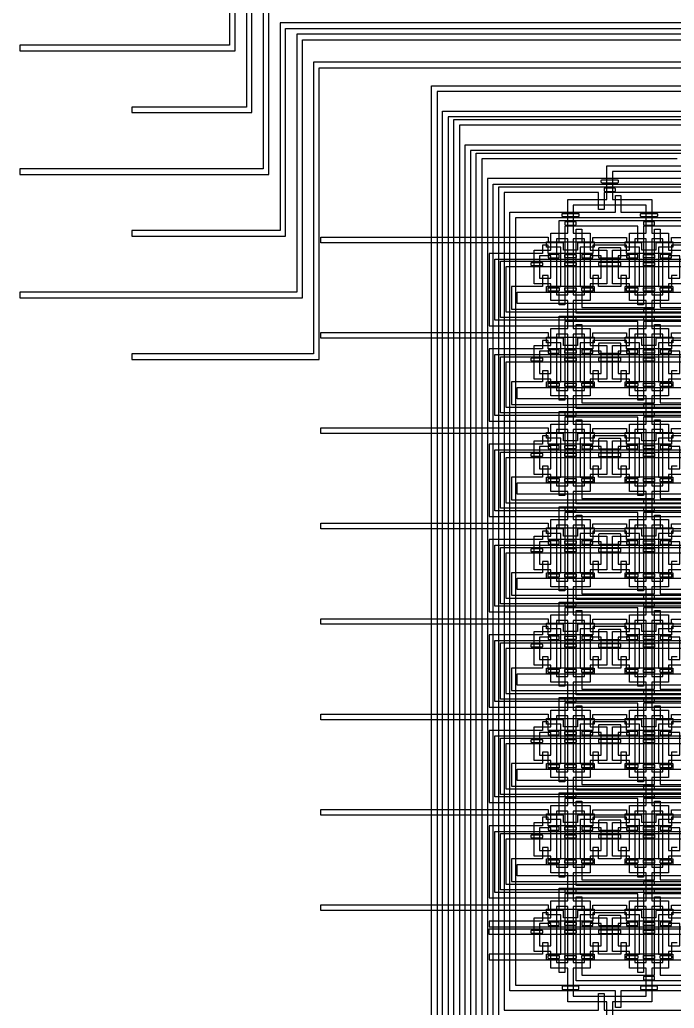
# Model space of a CAD drawing. Extents: x 0 to 194465, y -118660 to 40475.
# Drawn here: x 9591 to 21262, y 9110 to 26728 of the extents above; entities that cross this region are included whole.
import ezdxf

# ---------------------------------------------------------------- set-up
doc = ezdxf.new("R2010")
doc.units = 13
for name, color, linetype in [('Control 1 - Push up', 6, 'Continuous'), ('Control 2 - Push down', 1, 'Continuous'), ('Flow', 5, 'Continuous')]:
    doc.layers.add(name, color=color, linetype=linetype)

msp = doc.modelspace()

# ---------------------------------------------------------------- linework, layer by layer
at = {"layer": 'Control 1 - Push up'}
for points in [[(22087, 22753), (20937, 22753), (20937, 22623), (20687, 22623), (20687, 22753), (19537, 22753), (19537, 22623), (19287, 22623), (19287, 22753), (14962, 22753), (14962, 22853), (19012, 22853), (19012, 22773), (19812, 22773), (19812, 22846), (20412, 22846), (20412, 22773), (21212, 22773), (21212, 22846), (21812, 22846)], [(21812, 22713), (21212, 22713), (21212, 22563), (20412, 22563), (20412, 22713), (19812, 22713), (19812, 22563), (19012, 22563), (19012, 22713), (18912, 22713), (18912, 22563), (17962, 22563), (17962, 21276), (41462, 21276)], [(41562, 21376), (18062, 21376), (18062, 22463), (41862, 22463)], [(41662, 21421), (18162, 21421), (18162, 22423), (41762, 22423)], [(41662, 22323), (18262, 22323), (18262, 21521), (41762, 21521)], [(21312, 22173), (21212, 22173), (21212, 21973), (20412, 21973), (20412, 22173), (20312, 22173), (20312, 21973), (19912, 21973), (19912, 22173), (19812, 22173), (19812, 21973), (19012, 21973), (19012, 22173), (18912, 22173), (18912, 21973), (18362, 21973), (18362, 21571), (41862, 21571)], [(41962, 21671), (18462, 21671), (18462, 21873), (41262, 21873)], [(22087, 21053), (20937, 21053), (20937, 20923), (20687, 20923), (20687, 21053), (19537, 21053), (19537, 20923), (19287, 20923), (19287, 21053), (14962, 21053), (14962, 21153), (19012, 21153), (19012, 21073), (19812, 21073), (19812, 21146), (20412, 21146), (20412, 21073), (21212, 21073), (21212, 21146), (21812, 21146)], [(21812, 21013), (21212, 21013), (21212, 20863), (20412, 20863), (20412, 21013), (19812, 21013), (19812, 20863), (19012, 20863), (19012, 21013), (18912, 21013), (18912, 20863), (17962, 20863), (17962, 19576), (41462, 19576)], [(41562, 19676), (18062, 19676), (18062, 20763), (41562, 20763)], [(41662, 19721), (18162, 19721), (18162, 20723), (41662, 20723)], [(41762, 20623), (18262, 20623), (18262, 19821), (41762, 19821)], [(21312, 20473), (21212, 20473), (21212, 20273), (20412, 20273), (20412, 20473), (20312, 20473), (20312, 20273), (19912, 20273), (19912, 20473), (19812, 20473), (19812, 20273), (19012, 20273), (19012, 20473), (18912, 20473), (18912, 20273), (18362, 20273), (18362, 19871), (41862, 19871)], [(41962, 19971), (18462, 19971), (18462, 20173), (41962, 20173)], [(22087, 19353), (20937, 19353), (20937, 19223), (20687, 19223), (20687, 19353), (19537, 19353), (19537, 19223), (19287, 19223), (19287, 19353), (14962, 19353), (14962, 19453), (19012, 19453), (19012, 19373), (19812, 19373), (19812, 19446), (20412, 19446), (20412, 19373), (21212, 19373), (21212, 19446), (21812, 19446)], [(21812, 19313), (21212, 19313), (21212, 19163), (20412, 19163), (20412, 19313), (19812, 19313), (19812, 19163), (19012, 19163), (19012, 19313), (18912, 19313), (18912, 19163), (17962, 19163), (17962, 17876), (41462, 17876)], [(41562, 17976), (18062, 17976), (18062, 19063), (41562, 19063)], [(41662, 18021), (18162, 18021), (18162, 19023), (41662, 19023)], [(41762, 18923), (18262, 18923), (18262, 18121), (41762, 18121)], [(21312, 18773), (21212, 18773), (21212, 18573), (20412, 18573), (20412, 18773), (20312, 18773), (20312, 18573), (19912, 18573), (19912, 18773), (19812, 18773), (19812, 18573), (19012, 18573), (19012, 18773), (18912, 18773), (18912, 18573), (18362, 18573), (18362, 18171), (41862, 18171)], [(41962, 18271), (18462, 18271), (18462, 18473), (41962, 18473)], [(22087, 17653), (20937, 17653), (20937, 17523), (20687, 17523), (20687, 17653), (19537, 17653), (19537, 17523), (19287, 17523), (19287, 17653), (14962, 17653), (14962, 17753), (19012, 17753), (19012, 17673), (19812, 17673), (19812, 17746), (20412, 17746), (20412, 17673), (21212, 17673), (21212, 17746), (21812, 17746)], [(21812, 17613), (21212, 17613), (21212, 17463), (20412, 17463), (20412, 17613), (19812, 17613), (19812, 17463), (19012, 17463), (19012, 17613), (18912, 17613), (18912, 17463), (17962, 17463), (17962, 16176), (41462, 16176)], [(41562, 16276), (18062, 16276), (18062, 17363), (41562, 17363)], [(41662, 16321), (18162, 16321), (18162, 17323), (41662, 17323)], [(41762, 17223), (18262, 17223), (18262, 16421), (41762, 16421)], [(21312, 17073), (21212, 17073), (21212, 16873), (20412, 16873), (20412, 17073), (20312, 17073), (20312, 16873), (19912, 16873), (19912, 17073), (19812, 17073), (19812, 16873), (19012, 16873), (19012, 17073), (18912, 17073), (18912, 16873), (18362, 16873), (18362, 16471), (41862, 16471)], [(41962, 16571), (18462, 16571), (18462, 16773), (41962, 16773)], [(22087, 15953), (20937, 15953), (20937, 15823), (20687, 15823), (20687, 15953), (19537, 15953), (19537, 15823), (19287, 15823), (19287, 15953), (14962, 15953), (14962, 16053), (19012, 16053), (19012, 15973), (19812, 15973), (19812, 16046), (20412, 16046), (20412, 15973), (21212, 15973), (21212, 16046), (21812, 16046)], [(21812, 15913), (21212, 15913), (21212, 15763), (20412, 15763), (20412, 15913), (19812, 15913), (19812, 15763), (19012, 15763), (19012, 15913), (18912, 15913), (18912, 15763), (17962, 15763), (17962, 14476), (41462, 14476)], [(41562, 14576), (18062, 14576), (18062, 15663), (41562, 15663)], [(41662, 14621), (18162, 14621), (18162, 15623), (41662, 15623)], [(41762, 15523), (18262, 15523), (18262, 14721), (41762, 14721)], [(21312, 15373), (21212, 15373), (21212, 15173), (20412, 15173), (20412, 15373), (20312, 15373), (20312, 15173), (19912, 15173), (19912, 15373), (19812, 15373), (19812, 15173), (19012, 15173), (19012, 15373), (18912, 15373), (18912, 15173), (18362, 15173), (18362, 14771), (41862, 14771)], [(41962, 14871), (18462, 14871), (18462, 15073), (41962, 15073)], [(22087, 14253), (20937, 14253), (20937, 14123), (20687, 14123), (20687, 14253), (19537, 14253), (19537, 14123), (19287, 14123), (19287, 14253), (14962, 14253), (14962, 14353), (19012, 14353), (19012, 14273), (19812, 14273), (19812, 14346), (20412, 14346), (20412, 14273), (21212, 14273), (21212, 14346), (21812, 14346)], [(21812, 14213), (21212, 14213), (21212, 14063), (20412, 14063), (20412, 14213), (19812, 14213), (19812, 14063), (19012, 14063), (19012, 14213), (18912, 14213), (18912, 14063), (17962, 14063), (17962, 12776), (41462, 12776)], [(41562, 12876), (18062, 12876), (18062, 13963), (41562, 13963)], [(41662, 12921), (18162, 12921), (18162, 13923), (41662, 13923)], [(41762, 13823), (18262, 13823), (18262, 13021), (41762, 13021)], [(21312, 13673), (21212, 13673), (21212, 13473), (20412, 13473), (20412, 13673), (20312, 13673), (20312, 13473), (19912, 13473), (19912, 13673), (19812, 13673), (19812, 13473), (19012, 13473), (19012, 13673), (18912, 13673), (18912, 13473), (18362, 13473), (18362, 13071), (41862, 13071)], [(41962, 13171), (18462, 13171), (18462, 13373), (41962, 13373)], [(22087, 12553), (20937, 12553), (20937, 12423), (20687, 12423), (20687, 12553), (19537, 12553), (19537, 12423), (19287, 12423), (19287, 12553), (14962, 12553), (14962, 12653), (19012, 12653), (19012, 12573), (19812, 12573), (19812, 12646), (20412, 12646), (20412, 12573), (21212, 12573), (21212, 12646), (21812, 12646)], [(21812, 12513), (21212, 12513), (21212, 12363), (20412, 12363), (20412, 12513), (19812, 12513), (19812, 12363), (19012, 12363), (19012, 12513), (18912, 12513), (18912, 12363), (17962, 12363), (17962, 11076), (41462, 11076)], [(41562, 11176), (18062, 11176), (18062, 12263), (41562, 12263)], [(41662, 11221), (18162, 11221), (18162, 12223), (41662, 12223)], [(41762, 12123), (18262, 12123), (18262, 11321), (41762, 11321)], [(21312, 11973), (21212, 11973), (21212, 11773), (20412, 11773), (20412, 11973), (20312, 11973), (20312, 11773), (19912, 11773), (19912, 11973), (19812, 11973), (19812, 11773), (19012, 11773), (19012, 11973), (18912, 11973), (18912, 11773), (18362, 11773), (18362, 11371), (41862, 11371)], [(41962, 11471), (18462, 11471), (18462, 11673), (41962, 11673)], [(22087, 10853), (20937, 10853), (20937, 10723), (20687, 10723), (20687, 10853), (19537, 10853), (19537, 10723), (19287, 10723), (19287, 10853), (14962, 10853), (14962, 10953), (19012, 10953), (19012, 10873), (19812, 10873), (19812, 10946), (20412, 10946), (20412, 10873), (21212, 10873), (21212, 10946), (21812, 10946)], [(21812, 10813), (21212, 10813), (21212, 10663), (20412, 10663), (20412, 10813), (19812, 10813), (19812, 10663), (19012, 10663), (19012, 10813), (18912, 10813), (18912, 10663), (17962, 10663), (17962, 10563), (41562, 10563)], [(41762, 10423), (17962, 10423), (17962, 10523), (41662, 10523)], [(21312, 10273), (21212, 10273), (21212, 10073), (20412, 10073), (20412, 10273), (20312, 10273), (20312, 10073), (19912, 10073), (19912, 10273), (19812, 10273), (19812, 10073), (19012, 10073), (19012, 10273), (18912, 10273), (18912, 10073), (17962, 10073), (17962, 9973), (41962, 9973)]]:
    msp.add_lwpolyline(points, dxfattribs=at)
for points in [[(20312, 22651, 0.414214), (20300, 22663), (19925, 22663, 0.414214), (19912, 22651), (19912, 22496, 0.414214), (19925, 22483), (20300, 22483, 0.414214), (20312, 22496)], [(18725, 22343, -0.414214), (18712, 22356), (18712, 22391, -0.414214), (18725, 22403), (18900, 22403, -0.414214), (18912, 22391), (18912, 22356, -0.414214), (18900, 22343)], [(19325, 22483, -0.414214), (19312, 22496), (19312, 22531, -0.414214), (19325, 22543), (19500, 22543, -0.414214), (19512, 22531), (19512, 22496, -0.414214), (19500, 22483)], [(19325, 22343, -0.414214), (19312, 22356), (19312, 22391, -0.414214), (19325, 22403), (19500, 22403, -0.414214), (19512, 22391), (19512, 22356, -0.414214), (19500, 22343)], [(19925, 22343), (20300, 22343, 0.414214), (20312, 22356), (20312, 22391, 0.414214), (20300, 22403), (19925, 22403, 0.414214), (19912, 22391), (19912, 22356, 0.414214)], [(20725, 22483, -0.414214), (20712, 22496), (20712, 22531, -0.414214), (20725, 22543), (20900, 22543, -0.414214), (20912, 22531), (20912, 22496, -0.414214), (20900, 22483)], [(20725, 22343, -0.414214), (20712, 22356), (20712, 22391, -0.414214), (20725, 22403), (20900, 22403, -0.414214), (20912, 22391), (20912, 22356, -0.414214), (20900, 22343)], [(19025, 21893, -0.414214), (19012, 21906), (19012, 21941, -0.414214), (19025, 21953), (19200, 21953, -0.414214), (19212, 21941), (19212, 21906, -0.414214), (19200, 21893)], [(19325, 21893, -0.414214), (19312, 21906), (19312, 21941, -0.414214), (19325, 21953), (19500, 21953, -0.414214), (19512, 21941), (19512, 21906, -0.414214), (19500, 21893)], [(19625, 21893, -0.414214), (19612, 21906), (19612, 21941, -0.414214), (19625, 21953), (19800, 21953, -0.414214), (19812, 21941), (19812, 21906, -0.414214), (19800, 21893)], [(20425, 21893, -0.414214), (20412, 21906), (20412, 21941, -0.414214), (20425, 21953), (20600, 21953, -0.414214), (20612, 21941), (20612, 21906, -0.414214), (20600, 21893)], [(20725, 21893, -0.414214), (20712, 21906), (20712, 21941, -0.414214), (20725, 21953), (20900, 21953, -0.414214), (20912, 21941), (20912, 21906, -0.414214), (20900, 21893)], [(21025, 21893, -0.414214), (21012, 21906), (21012, 21941, -0.414214), (21025, 21953), (21200, 21953, -0.414214), (21212, 21941), (21212, 21906, -0.414214), (21200, 21893)], [(19325, 20783, -0.414214), (19312, 20796), (19312, 20831, -0.414214), (19325, 20843), (19500, 20843, -0.414214), (19512, 20831), (19512, 20796, -0.414214), (19500, 20783)], [(20312, 20951, 0.414214), (20300, 20963), (19925, 20963, 0.414214), (19912, 20951), (19912, 20796, 0.414214), (19925, 20783), (20300, 20783, 0.414214), (20312, 20796)], [(20725, 20783, -0.414214), (20712, 20796), (20712, 20831, -0.414214), (20725, 20843), (20900, 20843, -0.414214), (20912, 20831), (20912, 20796, -0.414214), (20900, 20783)], [(18725, 20643, -0.414214), (18712, 20656), (18712, 20691, -0.414214), (18725, 20703), (18900, 20703, -0.414214), (18912, 20691), (18912, 20656, -0.414214), (18900, 20643)], [(19325, 20643, -0.414214), (19312, 20656), (19312, 20691, -0.414214), (19325, 20703), (19500, 20703, -0.414214), (19512, 20691), (19512, 20656, -0.414214), (19500, 20643)], [(19925, 20643), (20300, 20643, 0.414214), (20312, 20656), (20312, 20691, 0.414214), (20300, 20703), (19925, 20703, 0.414214), (19912, 20691), (19912, 20656, 0.414214)], [(20725, 20643, -0.414214), (20712, 20656), (20712, 20691, -0.414214), (20725, 20703), (20900, 20703, -0.414214), (20912, 20691), (20912, 20656, -0.414214), (20900, 20643)], [(19025, 20193, -0.414214), (19012, 20206), (19012, 20241, -0.414214), (19025, 20253), (19200, 20253, -0.414214), (19212, 20241), (19212, 20206, -0.414214), (19200, 20193)], [(19325, 20193, -0.414214), (19312, 20206), (19312, 20241, -0.414214), (19325, 20253), (19500, 20253, -0.414214), (19512, 20241), (19512, 20206, -0.414214), (19500, 20193)], [(19625, 20193, -0.414214), (19612, 20206), (19612, 20241, -0.414214), (19625, 20253), (19800, 20253, -0.414214), (19812, 20241), (19812, 20206, -0.414214), (19800, 20193)], [(20425, 20193, -0.414214), (20412, 20206), (20412, 20241, -0.414214), (20425, 20253), (20600, 20253, -0.414214), (20612, 20241), (20612, 20206, -0.414214), (20600, 20193)], [(20725, 20193, -0.414214), (20712, 20206), (20712, 20241, -0.414214), (20725, 20253), (20900, 20253, -0.414214), (20912, 20241), (20912, 20206, -0.414214), (20900, 20193)], [(21025, 20193, -0.414214), (21012, 20206), (21012, 20241, -0.414214), (21025, 20253), (21200, 20253, -0.414214), (21212, 20241), (21212, 20206, -0.414214), (21200, 20193)], [(20312, 19251, 0.414214), (20300, 19263), (19925, 19263, 0.414214), (19912, 19251), (19912, 19096, 0.414214), (19925, 19083), (20300, 19083, 0.414214), (20312, 19096)], [(19325, 19083, -0.414214), (19312, 19096), (19312, 19131, -0.414214), (19325, 19143), (19500, 19143, -0.414214), (19512, 19131), (19512, 19096, -0.414214), (19500, 19083)], [(20725, 19083, -0.414214), (20712, 19096), (20712, 19131, -0.414214), (20725, 19143), (20900, 19143, -0.414214), (20912, 19131), (20912, 19096, -0.414214), (20900, 19083)], [(18725, 18943, -0.414214), (18712, 18956), (18712, 18991, -0.414214), (18725, 19003), (18900, 19003, -0.414214), (18912, 18991), (18912, 18956, -0.414214), (18900, 18943)], [(19325, 18943, -0.414214), (19312, 18956), (19312, 18991, -0.414214), (19325, 19003), (19500, 19003, -0.414214), (19512, 18991), (19512, 18956, -0.414214), (19500, 18943)], [(19925, 18943), (20300, 18943, 0.414214), (20312, 18956), (20312, 18991, 0.414214), (20300, 19003), (19925, 19003, 0.414214), (19912, 18991), (19912, 18956, 0.414214)], [(20725, 18943, -0.414214), (20712, 18956), (20712, 18991, -0.414214), (20725, 19003), (20900, 19003, -0.414214), (20912, 18991), (20912, 18956, -0.414214), (20900, 18943)], [(19025, 18493, -0.414214), (19012, 18506), (19012, 18541, -0.414214), (19025, 18553), (19200, 18553, -0.414214), (19212, 18541), (19212, 18506, -0.414214), (19200, 18493)], [(19325, 18493, -0.414214), (19312, 18506), (19312, 18541, -0.414214), (19325, 18553), (19500, 18553, -0.414214), (19512, 18541), (19512, 18506, -0.414214), (19500, 18493)], [(19625, 18493, -0.414214), (19612, 18506), (19612, 18541, -0.414214), (19625, 18553), (19800, 18553, -0.414214), (19812, 18541), (19812, 18506, -0.414214), (19800, 18493)], [(20425, 18493, -0.414214), (20412, 18506), (20412, 18541, -0.414214), (20425, 18553), (20600, 18553, -0.414214), (20612, 18541), (20612, 18506, -0.414214), (20600, 18493)], [(20725, 18493, -0.414214), (20712, 18506), (20712, 18541, -0.414214), (20725, 18553), (20900, 18553, -0.414214), (20912, 18541), (20912, 18506, -0.414214), (20900, 18493)], [(21025, 18493, -0.414214), (21012, 18506), (21012, 18541, -0.414214), (21025, 18553), (21200, 18553, -0.414214), (21212, 18541), (21212, 18506, -0.414214), (21200, 18493)], [(19325, 17383, -0.414214), (19312, 17396), (19312, 17431, -0.414214), (19325, 17443), (19500, 17443, -0.414214), (19512, 17431), (19512, 17396, -0.414214), (19500, 17383)], [(20312, 17551, 0.414214), (20300, 17563), (19925, 17563, 0.414214), (19912, 17551), (19912, 17396, 0.414214), (19925, 17383), (20300, 17383, 0.414214), (20312, 17396)], [(20725, 17383, -0.414214), (20712, 17396), (20712, 17431, -0.414214), (20725, 17443), (20900, 17443, -0.414214), (20912, 17431), (20912, 17396, -0.414214), (20900, 17383)], [(18725, 17243, -0.414214), (18712, 17256), (18712, 17291, -0.414214), (18725, 17303), (18900, 17303, -0.414214), (18912, 17291), (18912, 17256, -0.414214), (18900, 17243)], [(19325, 17243, -0.414214), (19312, 17256), (19312, 17291, -0.414214), (19325, 17303), (19500, 17303, -0.414214), (19512, 17291), (19512, 17256, -0.414214), (19500, 17243)], [(19925, 17243), (20300, 17243, 0.414214), (20312, 17256), (20312, 17291, 0.414214), (20300, 17303), (19925, 17303, 0.414214), (19912, 17291), (19912, 17256, 0.414214)], [(20725, 17243, -0.414214), (20712, 17256), (20712, 17291, -0.414214), (20725, 17303), (20900, 17303, -0.414214), (20912, 17291), (20912, 17256, -0.414214), (20900, 17243)], [(19025, 16793, -0.414214), (19012, 16806), (19012, 16841, -0.414214), (19025, 16853), (19200, 16853, -0.414214), (19212, 16841), (19212, 16806, -0.414214), (19200, 16793)], [(19325, 16793, -0.414214), (19312, 16806), (19312, 16841, -0.414214), (19325, 16853), (19500, 16853, -0.414214), (19512, 16841), (19512, 16806, -0.414214), (19500, 16793)], [(19625, 16793, -0.414214), (19612, 16806), (19612, 16841, -0.414214), (19625, 16853), (19800, 16853, -0.414214), (19812, 16841), (19812, 16806, -0.414214), (19800, 16793)], [(20425, 16793, -0.414214), (20412, 16806), (20412, 16841, -0.414214), (20425, 16853), (20600, 16853, -0.414214), (20612, 16841), (20612, 16806, -0.414214), (20600, 16793)], [(20725, 16793, -0.414214), (20712, 16806), (20712, 16841, -0.414214), (20725, 16853), (20900, 16853, -0.414214), (20912, 16841), (20912, 16806, -0.414214), (20900, 16793)], [(21025, 16793, -0.414214), (21012, 16806), (21012, 16841, -0.414214), (21025, 16853), (21200, 16853, -0.414214), (21212, 16841), (21212, 16806, -0.414214), (21200, 16793)], [(20312, 15851, 0.414214), (20300, 15863), (19925, 15863, 0.414214), (19912, 15851), (19912, 15696, 0.414214), (19925, 15683), (20300, 15683, 0.414214), (20312, 15696)], [(19325, 15683, -0.414214), (19312, 15696), (19312, 15731, -0.414214), (19325, 15743), (19500, 15743, -0.414214), (19512, 15731), (19512, 15696, -0.414214), (19500, 15683)], [(20725, 15683, -0.414214), (20712, 15696), (20712, 15731, -0.414214), (20725, 15743), (20900, 15743, -0.414214), (20912, 15731), (20912, 15696, -0.414214), (20900, 15683)], [(18725, 15543, -0.414214), (18712, 15556), (18712, 15591, -0.414214), (18725, 15603), (18900, 15603, -0.414214), (18912, 15591), (18912, 15556, -0.414214), (18900, 15543)], [(19325, 15543, -0.414214), (19312, 15556), (19312, 15591, -0.414214), (19325, 15603), (19500, 15603, -0.414214), (19512, 15591), (19512, 15556, -0.414214), (19500, 15543)], [(19925, 15543), (20300, 15543, 0.414214), (20312, 15556), (20312, 15591, 0.414214), (20300, 15603), (19925, 15603, 0.414214), (19912, 15591), (19912, 15556, 0.414214)], [(20725, 15543, -0.414214), (20712, 15556), (20712, 15591, -0.414214), (20725, 15603), (20900, 15603, -0.414214), (20912, 15591), (20912, 15556, -0.414214), (20900, 15543)], [(19025, 15093, -0.414214), (19012, 15106), (19012, 15141, -0.414214), (19025, 15153), (19200, 15153, -0.414214), (19212, 15141), (19212, 15106, -0.414214), (19200, 15093)], [(19325, 15093, -0.414214), (19312, 15106), (19312, 15141, -0.414214), (19325, 15153), (19500, 15153, -0.414214), (19512, 15141), (19512, 15106, -0.414214), (19500, 15093)], [(19625, 15093, -0.414214), (19612, 15106), (19612, 15141, -0.414214), (19625, 15153), (19800, 15153, -0.414214), (19812, 15141), (19812, 15106, -0.414214), (19800, 15093)], [(20425, 15093, -0.414214), (20412, 15106), (20412, 15141, -0.414214), (20425, 15153), (20600, 15153, -0.414214), (20612, 15141), (20612, 15106, -0.414214), (20600, 15093)], [(20725, 15093, -0.414214), (20712, 15106), (20712, 15141, -0.414214), (20725, 15153), (20900, 15153, -0.414214), (20912, 15141), (20912, 15106, -0.414214), (20900, 15093)], [(21025, 15093, -0.414214), (21012, 15106), (21012, 15141, -0.414214), (21025, 15153), (21200, 15153, -0.414214), (21212, 15141), (21212, 15106, -0.414214), (21200, 15093)], [(20312, 14151, 0.414214), (20300, 14163), (19925, 14163, 0.414214), (19912, 14151), (19912, 13996, 0.414214), (19925, 13983), (20300, 13983, 0.414214), (20312, 13996)], [(19325, 13983, -0.414214), (19312, 13996), (19312, 14031, -0.414214), (19325, 14043), (19500, 14043, -0.414214), (19512, 14031), (19512, 13996, -0.414214), (19500, 13983)], [(20725, 13983, -0.414214), (20712, 13996), (20712, 14031, -0.414214), (20725, 14043), (20900, 14043, -0.414214), (20912, 14031), (20912, 13996, -0.414214), (20900, 13983)], [(18725, 13843, -0.414214), (18712, 13856), (18712, 13891, -0.414214), (18725, 13903), (18900, 13903, -0.414214), (18912, 13891), (18912, 13856, -0.414214), (18900, 13843)], [(19325, 13843, -0.414214), (19312, 13856), (19312, 13891, -0.414214), (19325, 13903), (19500, 13903, -0.414214), (19512, 13891), (19512, 13856, -0.414214), (19500, 13843)], [(19925, 13843), (20300, 13843, 0.414214), (20312, 13856), (20312, 13891, 0.414214), (20300, 13903), (19925, 13903, 0.414214), (19912, 13891), (19912, 13856, 0.414214)], [(20725, 13843, -0.414214), (20712, 13856), (20712, 13891, -0.414214), (20725, 13903), (20900, 13903, -0.414214), (20912, 13891), (20912, 13856, -0.414214), (20900, 13843)], [(19025, 13393, -0.414214), (19012, 13406), (19012, 13441, -0.414214), (19025, 13453), (19200, 13453, -0.414214), (19212, 13441), (19212, 13406, -0.414214), (19200, 13393)], [(19325, 13393, -0.414214), (19312, 13406), (19312, 13441, -0.414214), (19325, 13453), (19500, 13453, -0.414214), (19512, 13441), (19512, 13406, -0.414214), (19500, 13393)], [(19625, 13393, -0.414214), (19612, 13406), (19612, 13441, -0.414214), (19625, 13453), (19800, 13453, -0.414214), (19812, 13441), (19812, 13406, -0.414214), (19800, 13393)], [(20425, 13393, -0.414214), (20412, 13406), (20412, 13441, -0.414214), (20425, 13453), (20600, 13453, -0.414214), (20612, 13441), (20612, 13406, -0.414214), (20600, 13393)], [(20725, 13393, -0.414214), (20712, 13406), (20712, 13441, -0.414214), (20725, 13453), (20900, 13453, -0.414214), (20912, 13441), (20912, 13406, -0.414214), (20900, 13393)], [(21025, 13393, -0.414214), (21012, 13406), (21012, 13441, -0.414214), (21025, 13453), (21200, 13453, -0.414214), (21212, 13441), (21212, 13406, -0.414214), (21200, 13393)], [(19325, 12283, -0.414214), (19312, 12296), (19312, 12331, -0.414214), (19325, 12343), (19500, 12343, -0.414214), (19512, 12331), (19512, 12296, -0.414214), (19500, 12283)], [(20312, 12451, 0.414214), (20300, 12463), (19925, 12463, 0.414214), (19912, 12451), (19912, 12296, 0.414214), (19925, 12283), (20300, 12283, 0.414214), (20312, 12296)], [(20725, 12283, -0.414214), (20712, 12296), (20712, 12331, -0.414214), (20725, 12343), (20900, 12343, -0.414214), (20912, 12331), (20912, 12296, -0.414214), (20900, 12283)], [(18725, 12143, -0.414214), (18712, 12156), (18712, 12191, -0.414214), (18725, 12203), (18900, 12203, -0.414214), (18912, 12191), (18912, 12156, -0.414214), (18900, 12143)], [(19325, 12143, -0.414214), (19312, 12156), (19312, 12191, -0.414214), (19325, 12203), (19500, 12203, -0.414214), (19512, 12191), (19512, 12156, -0.414214), (19500, 12143)], [(19925, 12143), (20300, 12143, 0.414214), (20312, 12156), (20312, 12191, 0.414214), (20300, 12203), (19925, 12203, 0.414214), (19912, 12191), (19912, 12156, 0.414214)], [(20725, 12143, -0.414214), (20712, 12156), (20712, 12191, -0.414214), (20725, 12203), (20900, 12203, -0.414214), (20912, 12191), (20912, 12156, -0.414214), (20900, 12143)], [(19025, 11693, -0.414214), (19012, 11706), (19012, 11741, -0.414214), (19025, 11753), (19200, 11753, -0.414214), (19212, 11741), (19212, 11706, -0.414214), (19200, 11693)], [(19325, 11693, -0.414214), (19312, 11706), (19312, 11741, -0.414214), (19325, 11753), (19500, 11753, -0.414214), (19512, 11741), (19512, 11706, -0.414214), (19500, 11693)], [(19625, 11693, -0.414214), (19612, 11706), (19612, 11741, -0.414214), (19625, 11753), (19800, 11753, -0.414214), (19812, 11741), (19812, 11706, -0.414214), (19800, 11693)], [(20425, 11693, -0.414214), (20412, 11706), (20412, 11741, -0.414214), (20425, 11753), (20600, 11753, -0.414214), (20612, 11741), (20612, 11706, -0.414214), (20600, 11693)], [(20725, 11693, -0.414214), (20712, 11706), (20712, 11741, -0.414214), (20725, 11753), (20900, 11753, -0.414214), (20912, 11741), (20912, 11706, -0.414214), (20900, 11693)], [(21025, 11693, -0.414214), (21012, 11706), (21012, 11741, -0.414214), (21025, 11753), (21200, 11753, -0.414214), (21212, 11741), (21212, 11706, -0.414214), (21200, 11693)], [(20312, 10751, 0.414214), (20300, 10763), (19925, 10763, 0.414214), (19912, 10751), (19912, 10596, 0.414214), (19925, 10583), (20300, 10583, 0.414214), (20312, 10596)], [(19325, 10583, -0.414214), (19312, 10596), (19312, 10631, -0.414214), (19325, 10643), (19500, 10643, -0.414214), (19512, 10631), (19512, 10596, -0.414214), (19500, 10583)], [(20725, 10583, -0.414214), (20712, 10596), (20712, 10631, -0.414214), (20725, 10643), (20900, 10643, -0.414214), (20912, 10631), (20912, 10596, -0.414214), (20900, 10583)], [(18725, 10443, -0.414214), (18712, 10456), (18712, 10491, -0.414214), (18725, 10503), (18900, 10503, -0.414214), (18912, 10491), (18912, 10456, -0.414214), (18900, 10443)], [(19325, 10443, -0.414214), (19312, 10456), (19312, 10491, -0.414214), (19325, 10503), (19500, 10503, -0.414214), (19512, 10491), (19512, 10456, -0.414214), (19500, 10443)], [(19925, 10443), (20300, 10443, 0.414214), (20312, 10456), (20312, 10491, 0.414214), (20300, 10503), (19925, 10503, 0.414214), (19912, 10491), (19912, 10456, 0.414214)], [(20725, 10443, -0.414214), (20712, 10456), (20712, 10491, -0.414214), (20725, 10503), (20900, 10503, -0.414214), (20912, 10491), (20912, 10456, -0.414214), (20900, 10443)], [(19025, 9993, -0.414214), (19012, 10006), (19012, 10041, -0.414214), (19025, 10053), (19200, 10053, -0.414214), (19212, 10041), (19212, 10006, -0.414214), (19200, 9993)], [(19325, 9993, -0.414214), (19312, 10006), (19312, 10041, -0.414214), (19325, 10053), (19500, 10053, -0.414214), (19512, 10041), (19512, 10006, -0.414214), (19500, 9993)], [(19625, 9993, -0.414214), (19612, 10006), (19612, 10041, -0.414214), (19625, 10053), (19800, 10053, -0.414214), (19812, 10041), (19812, 10006, -0.414214), (19800, 9993)], [(20425, 9993, -0.414214), (20412, 10006), (20412, 10041, -0.414214), (20425, 10053), (20600, 10053, -0.414214), (20612, 10041), (20612, 10006, -0.414214), (20600, 9993)], [(20725, 9993, -0.414214), (20712, 10006), (20712, 10041, -0.414214), (20725, 10053), (20900, 10053, -0.414214), (20912, 10041), (20912, 10006, -0.414214), (20900, 9993)], [(21025, 9993, -0.414214), (21012, 10006), (21012, 10041, -0.414214), (21025, 10053), (21200, 10053, -0.414214), (21212, 10041), (21212, 10006, -0.414214), (21200, 9993)]]:
    msp.add_lwpolyline(points, format="xyb", close=True, dxfattribs=at)
for points in [[(19212, 22543), (19012, 22543), (19012, 22483), (19212, 22483)], [(19812, 22543), (19612, 22543), (19612, 22483), (19812, 22483)], [(20612, 22543), (20412, 22543), (20412, 22483), (20612, 22483)], [(21212, 22543), (21012, 22543), (21012, 22483), (21212, 22483)], [(19212, 20843), (19012, 20843), (19012, 20783), (19212, 20783)], [(19812, 20843), (19612, 20843), (19612, 20783), (19812, 20783)], [(20612, 20843), (20412, 20843), (20412, 20783), (20612, 20783)], [(21212, 20843), (21012, 20843), (21012, 20783), (21212, 20783)], [(19212, 19143), (19012, 19143), (19012, 19083), (19212, 19083)], [(19812, 19143), (19612, 19143), (19612, 19083), (19812, 19083)], [(20612, 19143), (20412, 19143), (20412, 19083), (20612, 19083)], [(21212, 19143), (21012, 19143), (21012, 19083), (21212, 19083)], [(19212, 17443), (19012, 17443), (19012, 17383), (19212, 17383)], [(19812, 17443), (19612, 17443), (19612, 17383), (19812, 17383)], [(20612, 17443), (20412, 17443), (20412, 17383), (20612, 17383)], [(21212, 17443), (21012, 17443), (21012, 17383), (21212, 17383)], [(19212, 15743), (19012, 15743), (19012, 15683), (19212, 15683)], [(19812, 15743), (19612, 15743), (19612, 15683), (19812, 15683)], [(20612, 15743), (20412, 15743), (20412, 15683), (20612, 15683)], [(21212, 15743), (21012, 15743), (21012, 15683), (21212, 15683)], [(19212, 14043), (19012, 14043), (19012, 13983), (19212, 13983)], [(19812, 14043), (19612, 14043), (19612, 13983), (19812, 13983)], [(20612, 14043), (20412, 14043), (20412, 13983), (20612, 13983)], [(21212, 14043), (21012, 14043), (21012, 13983), (21212, 13983)], [(19212, 12343), (19012, 12343), (19012, 12283), (19212, 12283)], [(19812, 12343), (19612, 12343), (19612, 12283), (19812, 12283)], [(20612, 12343), (20412, 12343), (20412, 12283), (20612, 12283)], [(21212, 12343), (21012, 12343), (21012, 12283), (21212, 12283)], [(19212, 10643), (19012, 10643), (19012, 10583), (19212, 10583)], [(19812, 10643), (19612, 10643), (19612, 10583), (19812, 10583)], [(20612, 10643), (20412, 10643), (20412, 10583), (20612, 10583)], [(21212, 10643), (21012, 10643), (21012, 10583), (21212, 10583)]]:
    msp.add_lwpolyline(points, close=True, dxfattribs=at)
at = {"layer": 'Control 2 - Push down'}
for points in [[(41962, 27873), (13332, 27873), (13332, 26273), (9591, 26273), (9591, 26173), (13432, 26173), (13432, 27773), (28212, 27773)], [(38862, 8373), (17732, 8373), (17732, 24348), (44962, 24348)], [(21312, 24248), (17832, 24248), (17832, 8473), (21312, 8473)], [(21612, 23898), (17932, 23898), (17932, 8823), (21612, 8823)], [(40262, 8923), (18032, 8923), (18032, 23798), (44962, 23798)], [(40262, 8973), (18132, 8973), (18132, 23748), (44962, 23748)], [(22712, 23648), (20012, 23648), (20012, 23348), (19912, 23348), (19912, 23648), (18232, 23648), (18232, 9073), (19912, 9073), (19912, 9373), (20012, 9373), (20012, 9073), (22712, 9073)], [(23012, 9423), (20312, 9423), (20312, 9123), (20212, 9123), (20212, 9423), (18332, 9423), (18332, 23298), (20212, 23298), (20212, 23598), (20312, 23598), (20312, 23298), (23012, 23298)], [(44962, 23198), (18432, 23198), (18432, 9523), (40962, 9523)], [(22012, 23048), (20712, 23048), (20712, 21648), (20612, 21648), (20612, 21873), (20387, 21873), (20387, 21973), (20642, 21973), (20642, 22673), (20387, 22673), (20387, 22773), (20612, 22773), (20612, 23048), (19312, 23048), (19312, 21648), (19212, 21648), (19212, 21873), (18987, 21873), (18987, 21973), (19242, 21973), (19242, 22673), (18987, 22673), (18987, 22773), (19212, 22773), (19212, 23048), (19212, 23148), (44962, 23148)], [(44962, 21498), (19512, 21498), (19512, 21598), (19512, 22998), (19612, 22998), (19612, 22773), (19837, 22773), (19837, 22673), (19582, 22673), (19582, 21973), (19837, 21973), (19837, 21873), (19612, 21873), (19612, 21598), (20912, 21598), (20912, 22998), (21012, 22998), (21012, 22773), (21237, 22773), (21237, 22673), (20982, 22673), (20982, 21973), (21237, 21973), (21237, 21873), (21012, 21873), (21012, 21598), (22312, 21598)], [(22012, 21348), (20712, 21348), (20712, 19948), (20612, 19948), (20612, 20173), (20387, 20173), (20387, 20273), (20642, 20273), (20642, 20973), (20387, 20973), (20387, 21073), (20612, 21073), (20612, 21348), (19312, 21348), (19312, 19948), (19212, 19948), (19212, 20173), (18987, 20173), (18987, 20273), (19242, 20273), (19242, 20973), (18987, 20973), (18987, 21073), (19212, 21073), (19212, 21348), (19212, 21448), (44962, 21448)], [(44962, 19798), (19512, 19798), (19512, 19898), (19512, 21298), (19612, 21298), (19612, 21073), (19837, 21073), (19837, 20973), (19582, 20973), (19582, 20273), (19837, 20273), (19837, 20173), (19612, 20173), (19612, 19898), (20912, 19898), (20912, 21298), (21012, 21298), (21012, 21073), (21237, 21073), (21237, 20973), (20982, 20973), (20982, 20273), (21237, 20273), (21237, 20173), (21012, 20173), (21012, 19898), (22312, 19898)], [(22012, 19648), (20712, 19648), (20712, 18248), (20612, 18248), (20612, 18473), (20387, 18473), (20387, 18573), (20642, 18573), (20642, 19273), (20387, 19273), (20387, 19373), (20612, 19373), (20612, 19648), (19312, 19648), (19312, 18248), (19212, 18248), (19212, 18473), (18987, 18473), (18987, 18573), (19242, 18573), (19242, 19273), (18987, 19273), (18987, 19373), (19212, 19373), (19212, 19648), (19212, 19748), (44962, 19748)], [(44962, 18098), (19512, 18098), (19512, 18198), (19512, 19598), (19612, 19598), (19612, 19373), (19837, 19373), (19837, 19273), (19582, 19273), (19582, 18573), (19837, 18573), (19837, 18473), (19612, 18473), (19612, 18198), (20912, 18198), (20912, 19598), (21012, 19598), (21012, 19373), (21237, 19373), (21237, 19273), (20982, 19273), (20982, 18573), (21237, 18573), (21237, 18473), (21012, 18473), (21012, 18198), (22312, 18198)], [(22012, 17948), (20712, 17948), (20712, 16548), (20612, 16548), (20612, 16773), (20387, 16773), (20387, 16873), (20642, 16873), (20642, 17573), (20387, 17573), (20387, 17673), (20612, 17673), (20612, 17948), (19312, 17948), (19312, 16548), (19212, 16548), (19212, 16773), (18987, 16773), (18987, 16873), (19242, 16873), (19242, 17573), (18987, 17573), (18987, 17673), (19212, 17673), (19212, 17948), (19212, 18048), (44962, 18048)], [(44962, 16398), (19512, 16398), (19512, 16498), (19512, 17898), (19612, 17898), (19612, 17673), (19837, 17673), (19837, 17573), (19582, 17573), (19582, 16873), (19837, 16873), (19837, 16773), (19612, 16773), (19612, 16498), (20912, 16498), (20912, 17898), (21012, 17898), (21012, 17673), (21237, 17673), (21237, 17573), (20982, 17573), (20982, 16873), (21237, 16873), (21237, 16773), (21012, 16773), (21012, 16498), (22312, 16498)], [(22012, 16248), (20712, 16248), (20712, 14848), (20612, 14848), (20612, 15073), (20387, 15073), (20387, 15173), (20642, 15173), (20642, 15873), (20387, 15873), (20387, 15973), (20612, 15973), (20612, 16248), (19312, 16248), (19312, 14848), (19212, 14848), (19212, 15073), (18987, 15073), (18987, 15173), (19242, 15173), (19242, 15873), (18987, 15873), (18987, 15973), (19212, 15973), (19212, 16248), (19212, 16348), (44962, 16348)], [(44962, 14698), (19512, 14698), (19512, 14798), (19512, 16198), (19612, 16198), (19612, 15973), (19837, 15973), (19837, 15873), (19582, 15873), (19582, 15173), (19837, 15173), (19837, 15073), (19612, 15073), (19612, 14798), (20912, 14798), (20912, 16198), (21012, 16198), (21012, 15973), (21237, 15973), (21237, 15873), (20982, 15873), (20982, 15173), (21237, 15173), (21237, 15073), (21012, 15073), (21012, 14798), (22312, 14798)], [(22012, 14548), (20712, 14548), (20712, 13148), (20612, 13148), (20612, 13373), (20387, 13373), (20387, 13473), (20642, 13473), (20642, 14173), (20387, 14173), (20387, 14273), (20612, 14273), (20612, 14548), (19312, 14548), (19312, 13148), (19212, 13148), (19212, 13373), (18987, 13373), (18987, 13473), (19242, 13473), (19242, 14173), (18987, 14173), (18987, 14273), (19212, 14273), (19212, 14548), (19212, 14648), (44962, 14648)], [(44962, 12998), (19512, 12998), (19512, 13098), (19512, 14498), (19612, 14498), (19612, 14273), (19837, 14273), (19837, 14173), (19582, 14173), (19582, 13473), (19837, 13473), (19837, 13373), (19612, 13373), (19612, 13098), (20912, 13098), (20912, 14498), (21012, 14498), (21012, 14273), (21237, 14273), (21237, 14173), (20982, 14173), (20982, 13473), (21237, 13473), (21237, 13373), (21012, 13373), (21012, 13098), (22312, 13098)], [(22012, 12848), (20712, 12848), (20712, 11448), (20612, 11448), (20612, 11673), (20387, 11673), (20387, 11773), (20642, 11773), (20642, 12473), (20387, 12473), (20387, 12573), (20612, 12573), (20612, 12848), (19312, 12848), (19312, 11448), (19212, 11448), (19212, 11673), (18987, 11673), (18987, 11773), (19242, 11773), (19242, 12473), (18987, 12473), (18987, 12573), (19212, 12573), (19212, 12848), (19212, 12948), (44962, 12948)], [(44962, 11298), (19512, 11298), (19512, 11398), (19512, 12798), (19612, 12798), (19612, 12573), (19837, 12573), (19837, 12473), (19582, 12473), (19582, 11773), (19837, 11773), (19837, 11673), (19612, 11673), (19612, 11398), (20912, 11398), (20912, 12798), (21012, 12798), (21012, 12573), (21237, 12573), (21237, 12473), (20982, 12473), (20982, 11773), (21237, 11773), (21237, 11673), (21012, 11673), (21012, 11398), (22312, 11398)], [(22012, 11148), (20712, 11148), (20712, 9748), (20612, 9748), (20612, 9973), (20387, 9973), (20387, 10073), (20642, 10073), (20642, 10773), (20387, 10773), (20387, 10873), (20612, 10873), (20612, 11148), (19312, 11148), (19312, 9748), (19212, 9748), (19212, 9973), (18987, 9973), (18987, 10073), (19242, 10073), (19242, 10773), (18987, 10773), (18987, 10873), (19212, 10873), (19212, 11148), (19212, 11248), (44962, 11248)], [(44962, 9598), (19512, 9598), (19512, 9698), (19512, 11098), (19612, 11098), (19612, 10873), (19837, 10873), (19837, 10773), (19582, 10773), (19582, 10073), (19837, 10073), (19837, 9973), (19612, 9973), (19612, 9698), (20912, 9698), (20912, 11098), (21012, 11098), (21012, 10873), (21237, 10873), (21237, 10773), (20982, 10773), (20982, 10073), (21237, 10073), (21237, 9973), (21012, 9973), (21012, 9698), (22312, 9698)]]:
    msp.add_lwpolyline(points, dxfattribs=at)
for points in [[(41962, 27373), (31612, 27373), (31612, 27723), (31512, 27723), (31512, 27373), (30412, 27373), (30412, 27723), (30312, 27723), (30312, 27373), (29212, 27373), (29212, 27723), (29112, 27723), (29112, 27373), (28012, 27373), (28012, 27723), (27912, 27723), (27912, 27373), (13632, 27373), (13632, 25173), (11591, 25173), (11591, 25073), (13732, 25073), (13732, 27273), (41962, 27273)], [(14032, 27073), (28812, 27073), (28812, 26723), (28912, 26723), (28912, 27073), (31212, 27073), (31212, 26723), (31312, 26723), (31312, 27073), (41962, 27073), (41962, 27173), (13932, 27173), (13932, 24073), (9591, 24073), (9591, 23973), (14032, 23973)], [(41962, 26573), (41962, 26673), (31012, 26673), (31012, 27023), (30912, 27023), (30912, 26673), (28612, 26673), (28612, 27023), (28512, 27023), (28512, 26673), (14232, 26673), (14232, 22973), (11591, 22973), (11591, 22873), (14332, 22873), (14332, 26573)], [(41962, 26473), (14532, 26473), (14532, 21873), (9591, 21873), (9591, 21773), (14632, 21773), (14632, 26373), (30012, 26373), (30012, 26023), (30112, 26023), (30112, 26373), (41962, 26373)], [(41962, 25873), (41962, 25973), (29812, 25973), (29812, 26323), (29712, 26323), (29712, 25973), (14832, 25973), (14832, 20773), (11591, 20773), (11591, 20673), (14932, 20673), (14932, 25873)], [(44962, 25448), (29812, 25448), (29812, 25148), (29712, 25148), (29712, 25448), (17032, 25448), (17032, 7273), (29712, 7273), (29712, 7573), (29812, 7573), (29812, 7273), (30462, 7273), (30462, 7173), (16932, 7173), (16932, 25548), (44962, 25548)], [(17232, 24998), (17232, 7723), (36062, 7723), (36062, 7623), (30112, 7623), (30112, 7323), (30012, 7323), (30012, 7623), (17132, 7623), (17132, 25098), (30012, 25098), (30012, 25398), (30112, 25398), (30112, 25098), (44962, 25098), (44962, 24998)], [(35412, 24848), (35412, 24548), (35312, 24548), (35312, 24848), (24212, 24848), (24212, 24548), (24112, 24548), (24112, 24848), (17432, 24848), (17432, 7873), (24112, 7873), (24112, 8173), (24212, 8173), (24212, 7873), (35312, 7873), (35312, 8173), (35412, 8173), (35412, 7873), (36062, 7873), (36062, 7773), (17332, 7773), (17332, 24948), (44962, 24948), (44962, 24848)], [(17632, 24398), (17632, 8323), (38862, 8323), (38862, 8223), (35712, 8223), (35712, 7923), (35612, 7923), (35612, 8223), (24512, 8223), (24512, 7923), (24412, 7923), (24412, 8223), (17532, 8223), (17532, 24498), (24412, 24498), (24412, 24798), (24512, 24798), (24512, 24498), (35612, 24498), (35612, 24798), (35712, 24798), (35712, 24498), (44962, 24498), (44962, 24398)]]:
    msp.add_lwpolyline(points, close=True, dxfattribs=at)
for points in [[(19962, 23831), (19962, 23866, -0.414214), (19975, 23878), (20250, 23878, -0.414214), (20262, 23866), (20262, 23831, -0.414214), (20250, 23818), (19975, 23818, -0.414214)], [(20200, 23728), (20025, 23728, 0.414214), (20012, 23716), (20012, 23681, 0.414214), (20025, 23668), (20200, 23668, 0.414214), (20212, 23681), (20212, 23716, 0.414214)], [(19262, 23231), (19262, 23266, -0.414214), (19275, 23278), (19550, 23278, -0.414214), (19562, 23266), (19562, 23231, -0.414214), (19550, 23218), (19275, 23218, -0.414214)], [(20662, 23231), (20662, 23266, -0.414214), (20675, 23278), (20950, 23278, -0.414214), (20962, 23266), (20962, 23231, -0.414214), (20950, 23218), (20675, 23218, -0.414214)], [(19500, 23128), (19325, 23128, 0.414214), (19312, 23116), (19312, 23081, 0.414214), (19325, 23068), (19500, 23068, 0.414214), (19512, 23081), (19512, 23116, 0.414214)], [(20900, 23128), (20725, 23128, 0.414214), (20712, 23116), (20712, 23081, 0.414214), (20725, 23068), (20900, 23068, 0.414214), (20912, 23081), (20912, 23116, 0.414214)], [(20900, 21578), (20725, 21578, 0.414214), (20712, 21566), (20712, 21531, 0.414214), (20725, 21518), (20900, 21518, 0.414214), (20912, 21531), (20912, 21566, 0.414214)], [(19500, 21428), (19325, 21428, 0.414214), (19312, 21416), (19312, 21381, 0.414214), (19325, 21368), (19500, 21368, 0.414214), (19512, 21381), (19512, 21416, 0.414214)], [(20900, 21428), (20725, 21428, 0.414214), (20712, 21416), (20712, 21381, 0.414214), (20725, 21368), (20900, 21368, 0.414214), (20912, 21381), (20912, 21416, 0.414214)], [(20900, 19878), (20725, 19878, 0.414214), (20712, 19866), (20712, 19831, 0.414214), (20725, 19818), (20900, 19818, 0.414214), (20912, 19831), (20912, 19866, 0.414214)], [(19500, 19728), (19325, 19728, 0.414214), (19312, 19716), (19312, 19681, 0.414214), (19325, 19668), (19500, 19668, 0.414214), (19512, 19681), (19512, 19716, 0.414214)], [(20900, 19728), (20725, 19728, 0.414214), (20712, 19716), (20712, 19681, 0.414214), (20725, 19668), (20900, 19668, 0.414214), (20912, 19681), (20912, 19716, 0.414214)], [(20900, 18178), (20725, 18178, 0.414214), (20712, 18166), (20712, 18131, 0.414214), (20725, 18118), (20900, 18118, 0.414214), (20912, 18131), (20912, 18166, 0.414214)], [(19500, 18028), (19325, 18028, 0.414214), (19312, 18016), (19312, 17981, 0.414214), (19325, 17968), (19500, 17968, 0.414214), (19512, 17981), (19512, 18016, 0.414214)], [(20900, 18028), (20725, 18028, 0.414214), (20712, 18016), (20712, 17981, 0.414214), (20725, 17968), (20900, 17968, 0.414214), (20912, 17981), (20912, 18016, 0.414214)], [(20900, 16478), (20725, 16478, 0.414214), (20712, 16466), (20712, 16431, 0.414214), (20725, 16418), (20900, 16418, 0.414214), (20912, 16431), (20912, 16466, 0.414214)], [(19500, 16328), (19325, 16328, 0.414214), (19312, 16316), (19312, 16281, 0.414214), (19325, 16268), (19500, 16268, 0.414214), (19512, 16281), (19512, 16316, 0.414214)], [(20900, 16328), (20725, 16328, 0.414214), (20712, 16316), (20712, 16281, 0.414214), (20725, 16268), (20900, 16268, 0.414214), (20912, 16281), (20912, 16316, 0.414214)], [(19500, 14628), (19325, 14628, 0.414214), (19312, 14616), (19312, 14581, 0.414214), (19325, 14568), (19500, 14568, 0.414214), (19512, 14581), (19512, 14616, 0.414214)], [(20900, 14778), (20725, 14778, 0.414214), (20712, 14766), (20712, 14731, 0.414214), (20725, 14718), (20900, 14718, 0.414214), (20912, 14731), (20912, 14766, 0.414214)], [(20900, 14628), (20725, 14628, 0.414214), (20712, 14616), (20712, 14581, 0.414214), (20725, 14568), (20900, 14568, 0.414214), (20912, 14581), (20912, 14616, 0.414214)], [(20900, 13078), (20725, 13078, 0.414214), (20712, 13066), (20712, 13031, 0.414214), (20725, 13018), (20900, 13018, 0.414214), (20912, 13031), (20912, 13066, 0.414214)], [(19500, 12928), (19325, 12928, 0.414214), (19312, 12916), (19312, 12881, 0.414214), (19325, 12868), (19500, 12868, 0.414214), (19512, 12881), (19512, 12916, 0.414214)], [(20900, 12928), (20725, 12928, 0.414214), (20712, 12916), (20712, 12881, 0.414214), (20725, 12868), (20900, 12868, 0.414214), (20912, 12881), (20912, 12916, 0.414214)], [(20900, 11378), (20725, 11378, 0.414214), (20712, 11366), (20712, 11331, 0.414214), (20725, 11318), (20900, 11318, 0.414214), (20912, 11331), (20912, 11366, 0.414214)], [(19500, 11228), (19325, 11228, 0.414214), (19312, 11216), (19312, 11181, 0.414214), (19325, 11168), (19500, 11168, 0.414214), (19512, 11181), (19512, 11216, 0.414214)], [(20900, 11228), (20725, 11228, 0.414214), (20712, 11216), (20712, 11181, 0.414214), (20725, 11168), (20900, 11168, 0.414214), (20912, 11181), (20912, 11216, 0.414214)], [(20900, 9678), (20725, 9678, 0.414214), (20712, 9666), (20712, 9631, 0.414214), (20725, 9618), (20900, 9618, 0.414214), (20912, 9631), (20912, 9666, 0.414214)], [(19262, 9491), (19262, 9456, 0.414214), (19275, 9443), (19550, 9443, 0.414214), (19562, 9456), (19562, 9491, 0.414214), (19550, 9503), (19275, 9503, 0.414214)], [(20662, 9491), (20662, 9456, 0.414214), (20675, 9443), (20950, 9443, 0.414214), (20962, 9456), (20962, 9491, 0.414214), (20950, 9503), (20675, 9503, 0.414214)]]:
    msp.add_lwpolyline(points, format="xyb", close=True, dxfattribs=at)
at = {"layer": 'Flow'}
for points in [[(20062, 8623), (20062, 9223), (19362, 9223), (19362, 9573), (19362, 9823), (19062, 9823), (19062, 10123), (18762, 10123), (18762, 10723), (19062, 10723), (19062, 11023), (19362, 11023), (19362, 11273), (19362, 11523), (19062, 11523), (19062, 11823), (18762, 11823), (18762, 12423), (19062, 12423), (19062, 12723), (19362, 12723), (19362, 12973), (19362, 13223), (19062, 13223), (19062, 13523), (18762, 13523), (18762, 14123), (19062, 14123), (19062, 14423), (19362, 14423), (19362, 14673), (19362, 14923), (19062, 14923), (19062, 15223), (18762, 15223), (18762, 15823), (19062, 15823), (19062, 16123), (19362, 16123), (19362, 16373), (19362, 16623), (19062, 16623), (19062, 16923), (18762, 16923), (18762, 17523), (19062, 17523), (19062, 17823), (19362, 17823), (19362, 18073), (19362, 18323), (19062, 18323), (19062, 18623), (18762, 18623), (18762, 19223), (19062, 19223), (19062, 19523), (19362, 19523), (19362, 19773), (19362, 20023), (19062, 20023), (19062, 20323), (18762, 20323), (18762, 20923), (19062, 20923), (19062, 21223), (19362, 21223), (19362, 21473), (19362, 21723), (19062, 21723), (19062, 22023), (18762, 22023), (18762, 22623), (19062, 22623), (19062, 22923), (19362, 22923), (19362, 23173), (19362, 23523), (20062, 23523), (20062, 24123), (21462, 24123)], [(22862, 24023), (20162, 24023), (20162, 23523), (20862, 23523), (20862, 23173), (20862, 22923), (21162, 22923), (21162, 22623), (21462, 22623)], [(21462, 22023), (21162, 22023), (21162, 21723), (20862, 21723), (20862, 21473), (20862, 21223), (21162, 21223), (21162, 20923), (21462, 20923)], [(21462, 20323), (21162, 20323), (21162, 20023), (20862, 20023), (20862, 19773), (20862, 19523), (21162, 19523), (21162, 19223), (21462, 19223)], [(21462, 18623), (21162, 18623), (21162, 18323), (20862, 18323), (20862, 18073), (20862, 17823), (21162, 17823), (21162, 17523), (21462, 17523)], [(21462, 16923), (21162, 16923), (21162, 16623), (20862, 16623), (20862, 16373), (20862, 16123), (21162, 16123), (21162, 15823), (21462, 15823)], [(21462, 15223), (21162, 15223), (21162, 14923), (20862, 14923), (20862, 14673), (20862, 14423), (21162, 14423), (21162, 14123), (21462, 14123)], [(21462, 13523), (21162, 13523), (21162, 13223), (20862, 13223), (20862, 12973), (20862, 12723), (21162, 12723), (21162, 12423), (21462, 12423)], [(21462, 11823), (21162, 11823), (21162, 11523), (20862, 11523), (20862, 11273), (20862, 11023), (21162, 11023), (21162, 10723), (21462, 10723)], [(21462, 10123), (21162, 10123), (21162, 9823), (20862, 9823), (20862, 9573), (20862, 9223), (20162, 9223), (20162, 8723), (22862, 8723)]]:
    msp.add_lwpolyline(points, dxfattribs=at)
for points in [[(19462, 9573), (19462, 9323), (20762, 9323), (20762, 9573), (20762, 9823), (20462, 9823), (20462, 10123), (20162, 10123), (20162, 10723), (20462, 10723), (20462, 11023), (20762, 11023), (20762, 11273), (20762, 11523), (20462, 11523), (20462, 11823), (20162, 11823), (20162, 12423), (20462, 12423), (20462, 12723), (20762, 12723), (20762, 12973), (20762, 13223), (20462, 13223), (20462, 13523), (20162, 13523), (20162, 14123), (20462, 14123), (20462, 14423), (20762, 14423), (20762, 14673), (20762, 14923), (20462, 14923), (20462, 15223), (20162, 15223), (20162, 15823), (20462, 15823), (20462, 16123), (20762, 16123), (20762, 16373), (20762, 16623), (20462, 16623), (20462, 16923), (20162, 16923), (20162, 17523), (20462, 17523), (20462, 17823), (20762, 17823), (20762, 18073), (20762, 18323), (20462, 18323), (20462, 18623), (20162, 18623), (20162, 19223), (20462, 19223), (20462, 19523), (20762, 19523), (20762, 19773), (20762, 20023), (20462, 20023), (20462, 20323), (20162, 20323), (20162, 20923), (20462, 20923), (20462, 21223), (20762, 21223), (20762, 21473), (20762, 21723), (20462, 21723), (20462, 22023), (20162, 22023), (20162, 22623), (20462, 22623), (20462, 22923), (20762, 22923), (20762, 23173), (20762, 23423), (19462, 23423), (19462, 23173), (19462, 22923), (19762, 22923), (19762, 22623), (20062, 22623), (20062, 22023), (19762, 22023), (19762, 21723), (19462, 21723), (19462, 21473), (19462, 21223), (19762, 21223), (19762, 20923), (20062, 20923), (20062, 20323), (19762, 20323), (19762, 20023), (19462, 20023), (19462, 19773), (19462, 19523), (19762, 19523), (19762, 19223), (20062, 19223), (20062, 18623), (19762, 18623), (19762, 18323), (19462, 18323), (19462, 18073), (19462, 17823), (19762, 17823), (19762, 17523), (20062, 17523), (20062, 16923), (19762, 16923), (19762, 16623), (19462, 16623), (19462, 16373), (19462, 16123), (19762, 16123), (19762, 15823), (20062, 15823), (20062, 15223), (19762, 15223), (19762, 14923), (19462, 14923), (19462, 14673), (19462, 14423), (19762, 14423), (19762, 14123), (20062, 14123), (20062, 13523), (19762, 13523), (19762, 13223), (19462, 13223), (19462, 12973), (19462, 12723), (19762, 12723), (19762, 12423), (20062, 12423), (20062, 11823), (19762, 11823), (19762, 11523), (19462, 11523), (19462, 11273), (19462, 11023), (19762, 11023), (19762, 10723), (20062, 10723), (20062, 10123), (19762, 10123), (19762, 9823), (19462, 9823)], [(19362, 21823), (19362, 22823), (19162, 22823), (19162, 21823)], [(19662, 22823), (19462, 22823), (19462, 21823), (19662, 21823)], [(20762, 21823), (20762, 22823), (20562, 22823), (20562, 21823)], [(21062, 22823), (20862, 22823), (20862, 21823), (21062, 21823)], [(19062, 22123), (19062, 22523), (18862, 22523), (18862, 22123)], [(19962, 22523), (19762, 22523), (19762, 22123), (19962, 22123)], [(20462, 22123), (20462, 22523), (20262, 22523), (20262, 22123)], [(21362, 22523), (21162, 22523), (21162, 22123), (21362, 22123)], [(19362, 20123), (19362, 21123), (19162, 21123), (19162, 20123)], [(19662, 21123), (19462, 21123), (19462, 20123), (19662, 20123)], [(20762, 20123), (20762, 21123), (20562, 21123), (20562, 20123)], [(21062, 21123), (20862, 21123), (20862, 20123), (21062, 20123)], [(19062, 20423), (19062, 20823), (18862, 20823), (18862, 20423)], [(19962, 20823), (19762, 20823), (19762, 20423), (19962, 20423)], [(20462, 20423), (20462, 20823), (20262, 20823), (20262, 20423)], [(21362, 20823), (21162, 20823), (21162, 20423), (21362, 20423)], [(19362, 18423), (19362, 19423), (19162, 19423), (19162, 18423)], [(19662, 19423), (19462, 19423), (19462, 18423), (19662, 18423)], [(20762, 18423), (20762, 19423), (20562, 19423), (20562, 18423)], [(21062, 19423), (20862, 19423), (20862, 18423), (21062, 18423)], [(19062, 18723), (19062, 19123), (18862, 19123), (18862, 18723)], [(19962, 19123), (19762, 19123), (19762, 18723), (19962, 18723)], [(20462, 18723), (20462, 19123), (20262, 19123), (20262, 18723)], [(21362, 19123), (21162, 19123), (21162, 18723), (21362, 18723)], [(19362, 16723), (19362, 17723), (19162, 17723), (19162, 16723)], [(19662, 17723), (19462, 17723), (19462, 16723), (19662, 16723)], [(20762, 16723), (20762, 17723), (20562, 17723), (20562, 16723)], [(21062, 17723), (20862, 17723), (20862, 16723), (21062, 16723)], [(19062, 17023), (19062, 17423), (18862, 17423), (18862, 17023)], [(19962, 17423), (19762, 17423), (19762, 17023), (19962, 17023)], [(20462, 17023), (20462, 17423), (20262, 17423), (20262, 17023)], [(21362, 17423), (21162, 17423), (21162, 17023), (21362, 17023)], [(19362, 15023), (19362, 16023), (19162, 16023), (19162, 15023)], [(19662, 16023), (19462, 16023), (19462, 15023), (19662, 15023)], [(20762, 15023), (20762, 16023), (20562, 16023), (20562, 15023)], [(21062, 16023), (20862, 16023), (20862, 15023), (21062, 15023)], [(19062, 15323), (19062, 15723), (18862, 15723), (18862, 15323)], [(19962, 15723), (19762, 15723), (19762, 15323), (19962, 15323)], [(20462, 15323), (20462, 15723), (20262, 15723), (20262, 15323)], [(21362, 15723), (21162, 15723), (21162, 15323), (21362, 15323)], [(19362, 13323), (19362, 14323), (19162, 14323), (19162, 13323)], [(19662, 14323), (19462, 14323), (19462, 13323), (19662, 13323)], [(20762, 13323), (20762, 14323), (20562, 14323), (20562, 13323)], [(21062, 14323), (20862, 14323), (20862, 13323), (21062, 13323)], [(19062, 13623), (19062, 14023), (18862, 14023), (18862, 13623)], [(19962, 14023), (19762, 14023), (19762, 13623), (19962, 13623)], [(20462, 13623), (20462, 14023), (20262, 14023), (20262, 13623)], [(21362, 14023), (21162, 14023), (21162, 13623), (21362, 13623)], [(19362, 11623), (19362, 12623), (19162, 12623), (19162, 11623)], [(19662, 12623), (19462, 12623), (19462, 11623), (19662, 11623)], [(20762, 11623), (20762, 12623), (20562, 12623), (20562, 11623)], [(21062, 12623), (20862, 12623), (20862, 11623), (21062, 11623)], [(19062, 11923), (19062, 12323), (18862, 12323), (18862, 11923)], [(19962, 12323), (19762, 12323), (19762, 11923), (19962, 11923)], [(20462, 11923), (20462, 12323), (20262, 12323), (20262, 11923)], [(21362, 12323), (21162, 12323), (21162, 11923), (21362, 11923)], [(19362, 9923), (19362, 10923), (19162, 10923), (19162, 9923)], [(19662, 10923), (19462, 10923), (19462, 9923), (19662, 9923)], [(20762, 9923), (20762, 10923), (20562, 10923), (20562, 9923)], [(21062, 10923), (20862, 10923), (20862, 9923), (21062, 9923)], [(19062, 10223), (19062, 10623), (18862, 10623), (18862, 10223)], [(19962, 10623), (19762, 10623), (19762, 10223), (19962, 10223)], [(20462, 10223), (20462, 10623), (20262, 10623), (20262, 10223)], [(21362, 10623), (21162, 10623), (21162, 10223), (21362, 10223)]]:
    msp.add_lwpolyline(points, close=True, dxfattribs=at)

doc.saveas('drawing.dxf')
